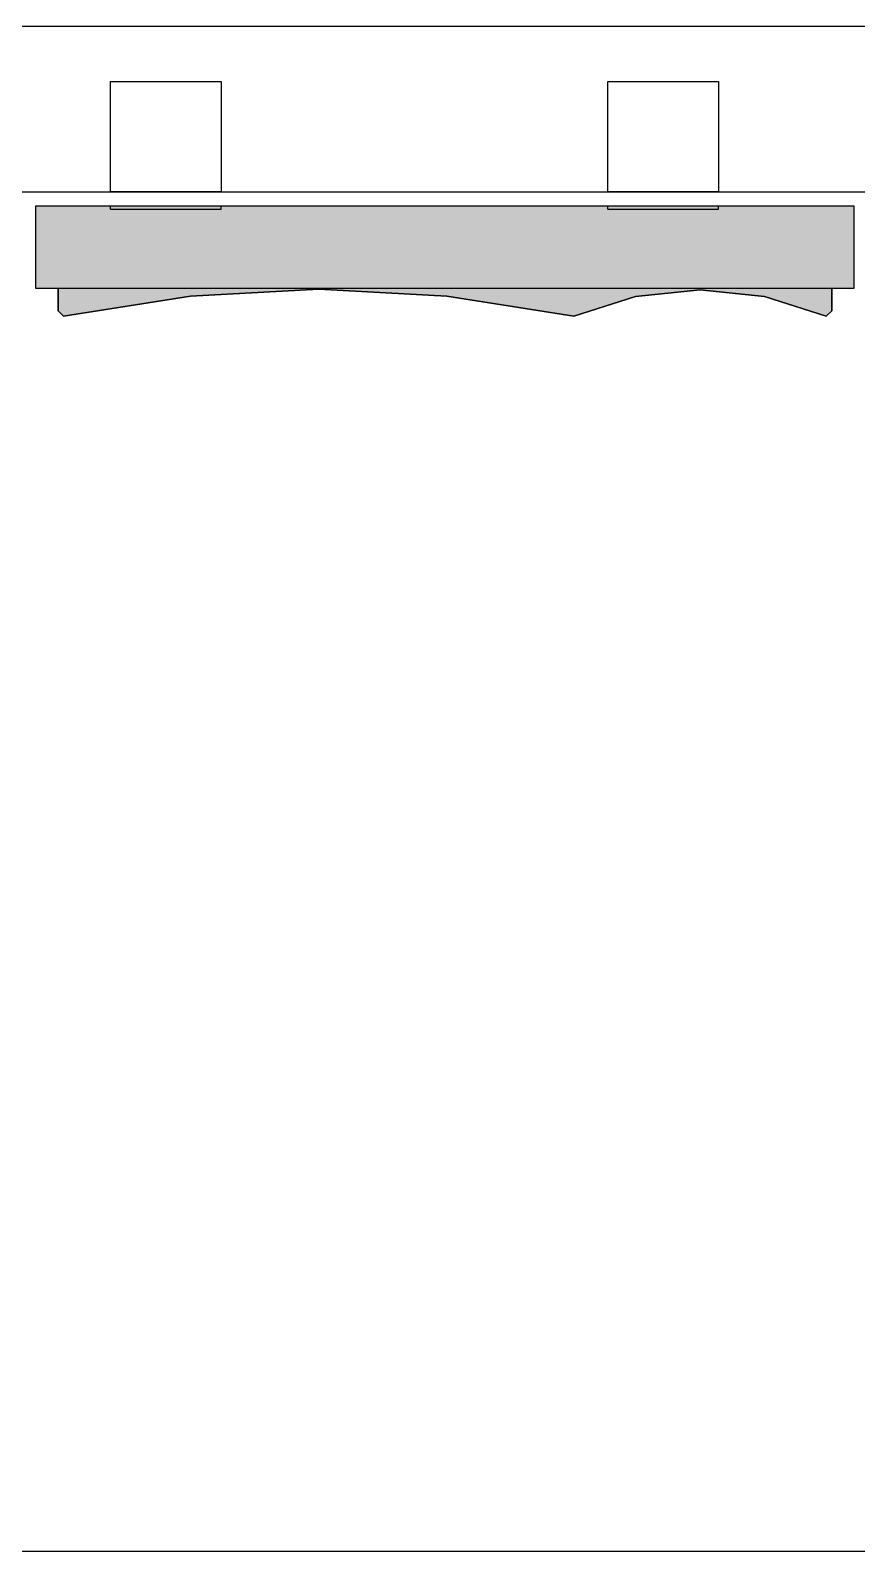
# Model space of a CAD drawing. Header units: millimetres. Extents: x 2519235 to 7246330, y 25937 to 201821.
# Drawn here: x 2745944 to 2747439, y 68477 to 71231 of the extents above; entities that cross this region are included whole.
import ezdxf

# ---------------------------------------------------------------- set-up
doc = ezdxf.new("R2010")
doc.units = ezdxf.units.MM
doc.set_wipeout_variables(frame=1)
for name, color, linetype in [('000 - CONCRETE_COL_CUT_COLOR_1', 7, 'Continuous'), ('000 - CONCRETE_COL_HATCH_', 7, 'Continuous'), ('000 - CONCRETE_COL_WIPEOUT_', 7, 'Continuous'), ('000 - CONCRETE_PRECAST_CUT_COLOR_4', 7, 'Continuous'), ('_PLATE-200', 7, 'Continuous'), ('_Wall-PRECAST', 7, 'Continuous'), ('Xref-PLAN-106.940$0$_Beam', 7, 'Continuous')]:
    doc.layers.add(name, color=color, linetype=linetype)

# ---------------------------------------------------------------- blocks, each defined once
blk = doc.blocks.new('*U2091')
at = {"layer": '000 - CONCRETE_COL_HATCH_'}
h = blk.add_hatch(dxfattribs=at)
h.set_pattern_fill('AR-CONC', scale=0.04)
h.set_pattern_definition([(50, (-57526.6667, -852245.5767), (7.28738676, -0.63756342), [0.762, -8.382]), (355, (-57526.667, -852245.577), (-1.40973686, 7.64227381), [0.6096, -6.70562337]), (100.4514447, (-57526.0594, -852245.63), (5.877649884, 7.004710076), [0.64760035, -7.123609784]), (46.1842, (-57526.667, -852243.545), (10.84316164, -1.68169312), [1.143, -12.573]), (96.6355576, (-57525.763, -852243.685), (9.49616536, 9.89704498), [0.97140093, -10.68542433]), (351.1841512, (-57526.667, -852243.545), (9.49616536, 9.89704498), [0.91439868, -10.05838928]), (21, (-57525.6507, -852244.0527), (6.06457565, -4.090607927), [0.762, -8.382]), (326, (-57525.651, -852244.053), (2.472081134, 7.367518645), [0.6096, -6.7056]), (71.451445, (-57525.145, -852244.3936), (8.53665677, 3.276910755), [0.64760035, -7.123597504]), (37.5, (-57526.6667, -852245.5767), (0.12354413, 3.382201555), [0, -6.62432, 0, -6.8072, 0, -6.731]), (7.5, (-57526.6667, -852245.5767), (2.6727865, 4.007222993), [0, -3.88112, 0, -6.47192, 0, -2.5654]), (327.5, (-57528.9323, -852245.5767), (5.423623807, -0.22914976), [0, -2.54, 0, -7.9248, 0, -10.5156]), (317.5, (-57529.9483, -852245.5767), (5.925167255, 1.017059641), [0, -3.302, 0, -5.26288, 0, -7.4676])])
h.paths.add_polyline_path([(0, 0), (0, -150), (-40, -150), (-40, -190), (-50, -200), (-161.7, -164.3), (-278.3, -152.3), (-395, -164.3), (-506.7, -200), (-736.2, -163.4), (-968.3, -151.1), (-1200.5, -163.4), (-1430, -200), (-1440, -190), (-1440, -150), (-1480, -150), (-1480, 0)])
at = {"layer": '000 - CONCRETE_COL_CUT_COLOR_1', "color": 7, "lineweight": -2}
blk.add_lwpolyline([(0, 0), (0, -150), (-40, -150), (-40, -190), (-50, -200), (-161.7, -164.3), (-278.3, -152.3), (-395, -164.3), (-506.7, -200), (-736.2, -163.4), (-968.3, -151.1), (-1200.5, -163.4), (-1430, -200), (-1440, -190), (-1440, -150), (-1480, -150), (-1480, 0), (-1480, 0), (-1480, 0), (-1480, 0), (-1480, 0), (-1480, 0), (-1480, 0), (-1480, 0), (-1480, 0), (-1480, 0), (-1480, 0), (-1480, 0), (-1480, 0), (-1480, 0), (-1480, 0), (-1480, 0), (-1480, 0), (-1480, 0), (-1480, 0), (-1480, 0), (-1480, 0), (-1480, 0), (-1480, 0), (-1480, 0), (-1480, 0), (-1480, 0), (-1480, 0), (-1480, 0), (-1480, 0), (-1480, 0), (-1480, 0), (-1480, 0)], close=True, dxfattribs=at)
blk = doc.blocks.new('Xref-PLAN-106.940')
at = {"layer": 'Xref-PLAN-106.940$0$_Beam', "color": 7}
for p, q in [((146419.2, 6933.4), (152919.2, 6933.4)), ((146419.2, 6633.4), (152919.2, 6633.4))]:
    blk.add_line(p, q, dxfattribs=at)
blk = doc.blocks.new('W-1-PP17-ENT1_REV03_20260817-115107_UPPER_ROOF_EXPL')
at = {"layer": '_PLATE-200', "color": 7}
for points in [[(11745, -16425), (11745, -16625), (11545, -16625), (11545, -16425)], [(12645, -16425), (12645, -16625), (12445, -16625), (12445, -16425)]]:
    blk.add_lwpolyline(points, close=True, dxfattribs=at)
at = {"layer": '_Wall-PRECAST', "color": 7}
for p, q in [((11410, -16800), (11410, -16650)), ((11410, -16650), (12890, -16650)), ((11545, -16650), (11745, -16650)), ((11545, -16656), (11545, -16650)), ((11545, -16650), (11745, -16650)), ((11545, -16656), (11545, -16650)), ((11545, -16656), (11745, -16656)), ((11545, -16656), (11745, -16656)), ((11745, -16656), (11745, -16650)), ((11745, -16656), (11745, -16650)), ((12445, -16650), (12645, -16650)), ((12445, -16656), (12445, -16650)), ((12445, -16650), (12645, -16650)), ((12445, -16656), (12445, -16650)), ((12445, -16656), (12645, -16656)), ((12445, -16656), (12645, -16656)), ((12645, -16656), (12645, -16650)), ((12645, -16656), (12645, -16650)), ((12890, -16650), (12890, -16800)), ((12890, -16800), (11410, -16800)), ((11450, -16800), (11450, -16840)), ((11460, -16850), (11689.5, -16813.4)), ((11689.5, -16813.4), (11921.7, -16801.1)), ((11921.7, -16801.1), (12153.8, -16813.4)), ((12153.8, -16813.4), (12383.3, -16850)), ((12383.3, -16850), (12495, -16814.3)), ((12495, -16814.3), (12611.7, -16802.3)), ((12611.7, -16802.3), (12728.3, -16814.3)), ((12728.3, -16814.3), (12840, -16850)), ((12850, -16840), (12850, -16800)), ((11450, -16840), (11460, -16850)), ((12840, -16850), (12850, -16840))]:
    blk.add_line(p, q, dxfattribs=at)
at = {"color": 7}
blk.add_blockref('Xref-PLAN-106.940', (-135619.3, -23258.4), dxfattribs=at)
at = {"layer": '000 - CONCRETE_PRECAST_CUT_COLOR_4', "color": 7}
blk.add_blockref('*U2091', (12890, -16650), dxfattribs=at)

msp = doc.modelspace()

# ---------------------------------------------------------------- block references
at = {"color": 7}
msp.add_blockref('W-1-PP17-ENT1_REV03_20260817-115107_UPPER_ROOF_EXPL', (2734544.161, 87563.69), dxfattribs=at)

# ---------------------------------------------------------------- next in the draw order: linework, layer by layer
at = {"layer": 'Defpoints', "color": 7}
msp.add_lwpolyline([(2753544.057, 68477.178), (2714852.039, 68477.178), (2714852.039, 90677.177), (2753544.057, 90677.177)], close=True, dxfattribs=at)

doc.saveas('drawing.dxf')
